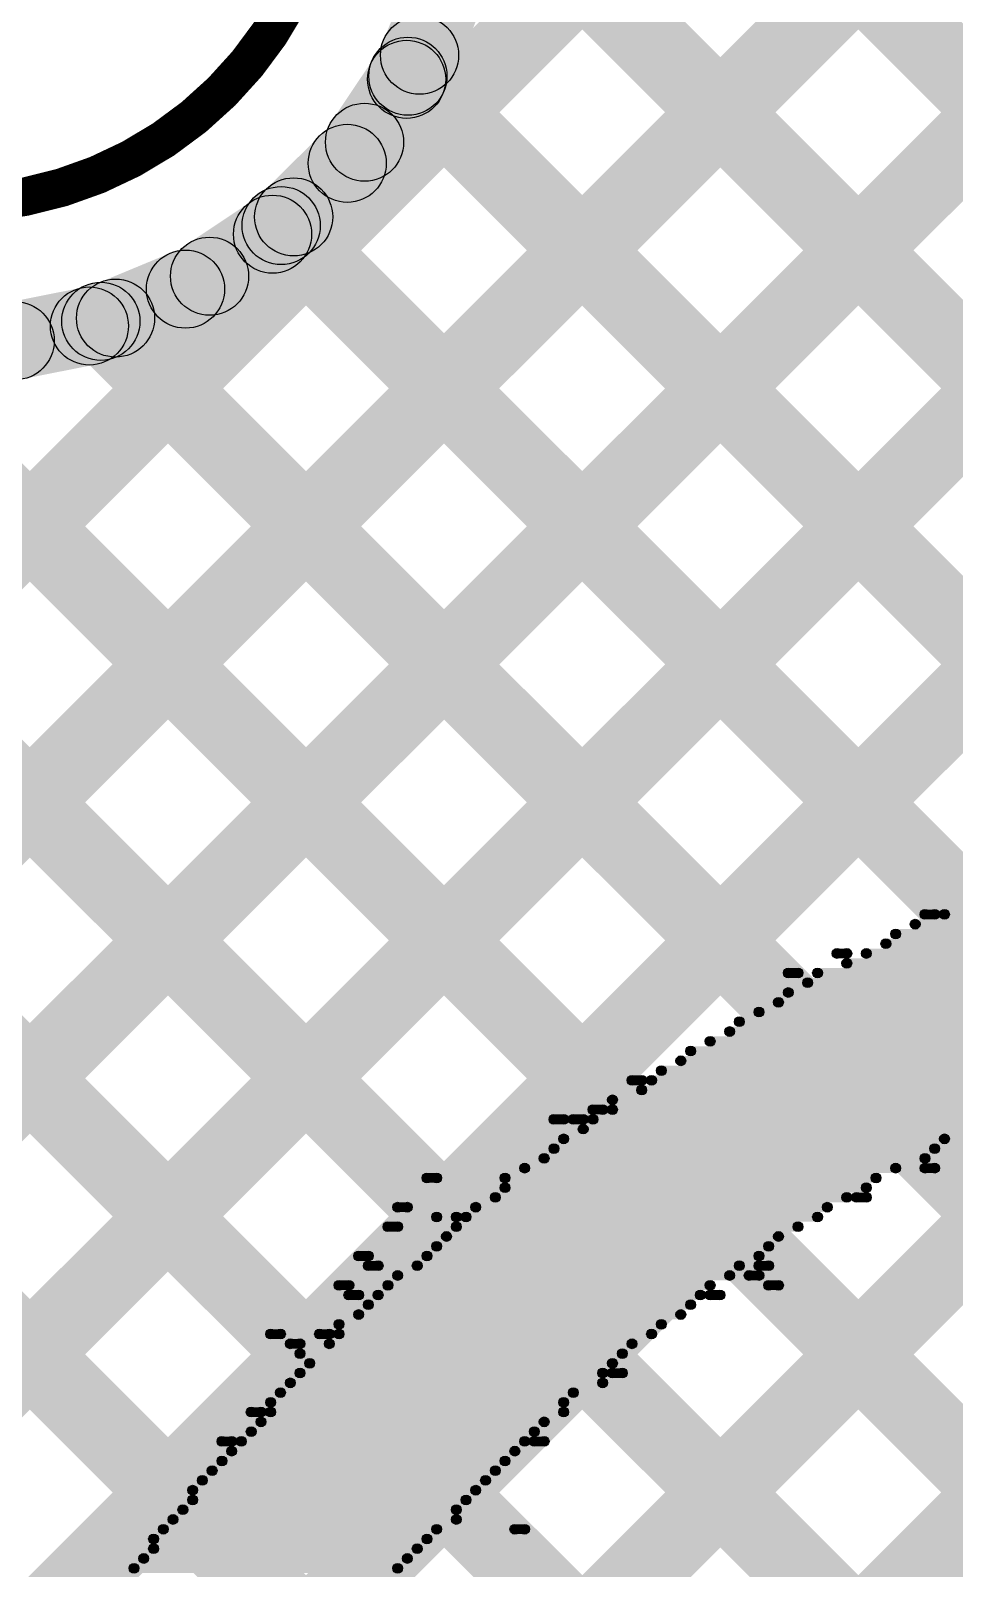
# Model space of a CAD drawing. Header units: millimetres. Extents: x 0 to 5.55, y 0 to 1.02.
# Drawn here: x 3.6304 to 3.725, y 0.729 to 0.8866 of the extents above; entities that cross this region are included whole.
import ezdxf

# ---------------------------------------------------------------- set-up
doc = ezdxf.new("R2010")
doc.units = ezdxf.units.MM
doc.header["$MEASUREMENT"] = 0
for name, color, linetype in [('BottomLayer', 5, 'Continuous'), ('Mechanical2', 216, 'Continuous'), ('MultiLayer', 9, 'Continuous'), ('TopLayer', 1, 'Continuous'), ('TopOverlay', 2, 'Continuous')]:
    doc.layers.add(name, color=color, linetype=linetype)

msp = doc.modelspace()

# ---------------------------------------------------------------- hatches: boundary and pattern name
at = {"layer": 'BottomLayer'}
for points in [[(3.37795, 0.49288), (3.37229, 0.49854), (3.87159, 0.99783), (3.87724, 0.99217)], [(3.38143, 0.55293), (3.37578, 0.55859), (3.81502, 0.99783), (3.82067, 0.99217)], [(3.38143, 0.52465), (3.37578, 0.5303), (3.8433, 0.99783), (3.84896, 0.99217)], [(3.38143, 0.58122), (3.37578, 0.58687), (3.78673, 0.99783), (3.79239, 0.99217)], [(3.38342, 0.99217), (3.38907, 0.99783), (4.08957, 0.29733), (4.08392, 0.29167)], [(3.40623, 0.49288), (3.40058, 0.49854), (3.89987, 0.99783), (3.90553, 0.99217)], [(3.4117, 0.99217), (3.41736, 0.99783), (4.11786, 0.29733), (4.1122, 0.29167)], [(3.43452, 0.49288), (3.42886, 0.49854), (3.92815, 0.99783), (3.93381, 0.99217)], [(3.43999, 0.99217), (3.44564, 0.99783), (4.14614, 0.29733), (4.14049, 0.29167)], [(3.46269, 0.49277), (3.45703, 0.49842), (3.95644, 0.99783), (3.9621, 0.99217)], [(3.49097, 0.49277), (3.48532, 0.49842), (3.98472, 0.99783), (3.99038, 0.99217)], [(3.60969, 0.99217), (3.61535, 0.99783), (4.31585, 0.29733), (4.31019, 0.29167)], [(3.67284, 0.90074), (3.67849, 0.9064), (4.28756, 0.29733), (4.28191, 0.29167)], [(3.67394, 0.88252), (3.66654, 0.88558), (3.66951, 0.89274), (3.6769, 0.88968)], [(3.66622, 0.87907), (3.67188, 0.88473), (4.25928, 0.29733), (4.25362, 0.29167)], [(3.66794, 0.87291), (3.66129, 0.87735), (3.6656, 0.8838), (3.67225, 0.87936)], [(3.66018, 0.86466), (3.65452, 0.87031), (3.66001, 0.8758), (3.66567, 0.87014)], [(3.65096, 0.85807), (3.64652, 0.86473), (3.65297, 0.86904), (3.65741, 0.86238)], [(3.65325, 0.86376), (3.6589, 0.86942), (4.231, 0.29733), (4.22534, 0.29167)], [(3.64064, 0.85342), (3.63758, 0.86081), (3.64474, 0.86378), (3.64781, 0.85639)], [(3.62961, 0.85087), (3.62805, 0.85871), (3.63565, 0.86022), (3.63721, 0.85238)], [(3.63477, 0.85396), (3.64043, 0.85961), (4.20271, 0.29733), (4.19705, 0.29167)], [(3.60744, 0.853), (3.6131, 0.85866), (4.17443, 0.29733), (4.16877, 0.29167)]]:
    msp.add_hatch(color=5, dxfattribs=at).paths.add_polyline_path(points)
h = msp.add_hatch(color=5, dxfattribs=at)
edge = h.paths.add_edge_path()
edge.add_arc((3.67024, 0.88405), 0.004, 0, 360)
h = msp.add_hatch(color=5, dxfattribs=at)
edge = h.paths.add_edge_path()
edge.add_arc((3.66892, 0.88158), 0.004, 0, 360)
h = msp.add_hatch(color=5, dxfattribs=at)
edge = h.paths.add_edge_path()
edge.add_arc((3.66905, 0.8819), 0.004, 0, 360)
h = msp.add_hatch(color=5, dxfattribs=at)
edge = h.paths.add_edge_path()
edge.add_arc((3.66461, 0.87513), 0.004, 0, 360)
h = msp.add_hatch(color=5, dxfattribs=at)
edge = h.paths.add_edge_path()
edge.add_arc((3.66284, 0.87297), 0.004, 0, 360)
h = msp.add_hatch(color=5, dxfattribs=at)
edge = h.paths.add_edge_path()
edge.add_arc((3.65735, 0.86748), 0.004, 0, 360)
h = msp.add_hatch(color=5, dxfattribs=at)
edge = h.paths.add_edge_path()
edge.add_arc((3.65519, 0.86571), 0.004, 0, 360)
h = msp.add_hatch(color=5, dxfattribs=at)
edge = h.paths.add_edge_path()
edge.add_arc((3.65607, 0.86659), 0.004, 0, 360)
h = msp.add_hatch(color=5, dxfattribs=at)
edge = h.paths.add_edge_path()
edge.add_arc((3.64874, 0.8614), 0.004, 0, 360)
h = msp.add_hatch(color=5, dxfattribs=at)
edge = h.paths.add_edge_path()
edge.add_arc((3.64627, 0.86008), 0.004, 0, 360)
h = msp.add_hatch(color=5, dxfattribs=at)
edge = h.paths.add_edge_path()
edge.add_arc((3.63643, 0.8563), 0.004, 0, 360)
h = msp.add_hatch(color=5, dxfattribs=at)
edge = h.paths.add_edge_path()
edge.add_arc((3.6376, 0.85678), 0.004, 0, 360)
h = msp.add_hatch(color=5, dxfattribs=at)
edge = h.paths.add_edge_path()
edge.add_arc((3.63911, 0.85711), 0.004, 0, 360)
h = msp.add_hatch(color=5, dxfattribs=at)
edge = h.paths.add_edge_path()
edge.add_arc((3.62883, 0.85479), 0.004, 0, 360)
at = {"layer": 'TopLayer'}
for points in [[(3.15789, 0.35767), (3.15223, 0.36333), (3.7853, 0.9964), (3.79096, 0.99074)], [(3.18617, 0.35767), (3.18052, 0.36333), (3.81358, 0.9964), (3.81924, 0.99074)], [(3.21446, 0.35767), (3.2088, 0.36333), (3.84187, 0.9964), (3.84753, 0.99074)], [(3.24274, 0.35767), (3.23709, 0.36333), (3.87015, 0.9964), (3.87581, 0.99074)], [(3.27103, 0.35767), (3.26537, 0.36333), (3.89844, 0.9964), (3.90409, 0.99074)], [(3.29931, 0.35767), (3.29365, 0.36333), (3.92672, 0.9964), (3.93238, 0.99074)], [(3.3276, 0.35767), (3.32194, 0.36333), (3.95501, 0.9964), (3.96066, 0.99074)], [(3.35588, 0.35767), (3.35022, 0.36333), (3.98329, 0.9964), (3.98895, 0.99074)], [(3.38485, 0.99074), (3.39051, 0.9964), (4.07457, 0.31233), (4.06892, 0.30667)], [(3.41313, 0.99074), (3.41879, 0.9964), (4.10286, 0.31233), (4.0972, 0.30667)], [(3.44142, 0.99074), (3.44707, 0.9964), (4.13114, 0.31233), (4.12549, 0.30667)], [(3.61112, 0.99074), (3.61678, 0.9964), (4.29735, 0.31583), (4.29169, 0.31017)], [(3.67284, 0.90074), (3.67849, 0.9064), (4.27256, 0.31233), (4.26691, 0.30667)], [(3.67394, 0.88252), (3.66654, 0.88558), (3.66951, 0.89274), (3.6769, 0.88968)], [(3.66622, 0.87907), (3.67188, 0.88473), (4.24428, 0.31233), (4.23862, 0.30667)], [(3.66794, 0.87291), (3.66129, 0.87735), (3.6656, 0.8838), (3.67225, 0.87936)], [(3.66018, 0.86466), (3.65452, 0.87031), (3.66001, 0.8758), (3.66567, 0.87014)], [(3.65096, 0.85807), (3.64652, 0.86473), (3.65297, 0.86904), (3.65741, 0.86238)], [(3.65325, 0.86376), (3.6589, 0.86942), (4.216, 0.31233), (4.21034, 0.30667)], [(3.64064, 0.85342), (3.63758, 0.86081), (3.64474, 0.86378), (3.64781, 0.85639)], [(3.62961, 0.85087), (3.62805, 0.85871), (3.63565, 0.86022), (3.63721, 0.85238)], [(3.63477, 0.85396), (3.64043, 0.85961), (4.18771, 0.31233), (4.18205, 0.30667)], [(3.60744, 0.853), (3.6131, 0.85866), (4.15943, 0.31233), (4.15377, 0.30667)]]:
    msp.add_hatch(color=1, dxfattribs=at).paths.add_polyline_path(points)
h = msp.add_hatch(color=1, dxfattribs=at)
edge = h.paths.add_edge_path()
edge.add_arc((3.67024, 0.88405), 0.004, 0, 360)
h = msp.add_hatch(color=1, dxfattribs=at)
edge = h.paths.add_edge_path()
edge.add_arc((3.66892, 0.88158), 0.004, 0, 360)
h = msp.add_hatch(color=1, dxfattribs=at)
edge = h.paths.add_edge_path()
edge.add_arc((3.66905, 0.8819), 0.004, 0, 360)
h = msp.add_hatch(color=1, dxfattribs=at)
edge = h.paths.add_edge_path()
edge.add_arc((3.66461, 0.87513), 0.004, 0, 360)
h = msp.add_hatch(color=1, dxfattribs=at)
edge = h.paths.add_edge_path()
edge.add_arc((3.66284, 0.87297), 0.004, 0, 360)
h = msp.add_hatch(color=1, dxfattribs=at)
edge = h.paths.add_edge_path()
edge.add_arc((3.65735, 0.86748), 0.004, 0, 360)
h = msp.add_hatch(color=1, dxfattribs=at)
edge = h.paths.add_edge_path()
edge.add_arc((3.65519, 0.86571), 0.004, 0, 360)
h = msp.add_hatch(color=1, dxfattribs=at)
edge = h.paths.add_edge_path()
edge.add_arc((3.65607, 0.86659), 0.004, 0, 360)
h = msp.add_hatch(color=1, dxfattribs=at)
edge = h.paths.add_edge_path()
edge.add_arc((3.64874, 0.8614), 0.004, 0, 360)
h = msp.add_hatch(color=1, dxfattribs=at)
edge = h.paths.add_edge_path()
edge.add_arc((3.64627, 0.86008), 0.004, 0, 360)
h = msp.add_hatch(color=1, dxfattribs=at)
edge = h.paths.add_edge_path()
edge.add_arc((3.63643, 0.8563), 0.004, 0, 360)
h = msp.add_hatch(color=1, dxfattribs=at)
edge = h.paths.add_edge_path()
edge.add_arc((3.6376, 0.85678), 0.004, 0, 360)
h = msp.add_hatch(color=1, dxfattribs=at)
edge = h.paths.add_edge_path()
edge.add_arc((3.63911, 0.85711), 0.004, 0, 360)
h = msp.add_hatch(color=1, dxfattribs=at)
edge = h.paths.add_edge_path()
edge.add_arc((3.62883, 0.85479), 0.004, 0, 360)
at = {"layer": 'TopOverlay'}
h = msp.add_hatch(color=2, dxfattribs=at)
edge = h.paths.add_edge_path()
edge.add_arc((3.722, 0.796), 0.0005, 0, 360)
for points in [[(3.722, 0.7955), (3.722, 0.7965), (3.723, 0.7965), (3.723, 0.7955)], [(3.724, 0.7955), (3.724, 0.7965), (3.799, 0.7965), (3.799, 0.7955)], [(3.719, 0.7935), (3.719, 0.7945), (3.784, 0.7945), (3.784, 0.7935)], [(3.721, 0.7945), (3.721, 0.7955), (3.792, 0.7955), (3.792, 0.7945)], [(3.718, 0.7925), (3.718, 0.7935), (3.78, 0.7935), (3.78, 0.7925)], [(3.713, 0.7915), (3.713, 0.7925), (3.714, 0.7925), (3.714, 0.7915)], [(3.714, 0.7905), (3.714, 0.7915), (3.771, 0.7915), (3.771, 0.7905)], [(3.716, 0.7915), (3.716, 0.7925), (3.775, 0.7925), (3.775, 0.7915)], [(3.708, 0.7895), (3.708, 0.7905), (3.709, 0.7905), (3.709, 0.7895)], [(3.71, 0.7885), (3.71, 0.7895), (3.764, 0.7895), (3.764, 0.7885)], [(3.711, 0.7895), (3.711, 0.7905), (3.767, 0.7905), (3.767, 0.7895)], [(3.708, 0.7875), (3.708, 0.7885), (3.76, 0.7885), (3.76, 0.7875)], [(3.705, 0.7855), (3.705, 0.7865), (3.754, 0.7865), (3.754, 0.7855)], [(3.707, 0.7865), (3.707, 0.7875), (3.757, 0.7875), (3.757, 0.7865)], [(3.703, 0.7845), (3.703, 0.7855), (3.751, 0.7855), (3.751, 0.7845)], [(3.7, 0.7825), (3.7, 0.7835), (3.746, 0.7835), (3.746, 0.7825)], [(3.702, 0.7835), (3.702, 0.7845), (3.749, 0.7845), (3.749, 0.7835)], [(3.697, 0.7805), (3.697, 0.7815), (3.741, 0.7815), (3.741, 0.7805)], [(3.698, 0.7815), (3.698, 0.7825), (3.743, 0.7825), (3.743, 0.7815)], [(3.695, 0.7795), (3.695, 0.7805), (3.739, 0.7805), (3.739, 0.7795)], [(3.692, 0.7785), (3.692, 0.7795), (3.693, 0.7795), (3.693, 0.7785)], [(3.693, 0.7775), (3.693, 0.7785), (3.734, 0.7785), (3.734, 0.7775)], [(3.694, 0.7785), (3.694, 0.7795), (3.737, 0.7795), (3.737, 0.7785)], [(3.69, 0.7765), (3.69, 0.7775), (3.732, 0.7775), (3.732, 0.7765)], [(3.684, 0.7745), (3.684, 0.7755), (3.685, 0.7755), (3.685, 0.7745)], [(3.686, 0.7745), (3.686, 0.7755), (3.687, 0.7755), (3.687, 0.7745)], [(3.688, 0.7755), (3.688, 0.7765), (3.689, 0.7765), (3.689, 0.7755)], [(3.688, 0.7745), (3.688, 0.7755), (3.728, 0.7755), (3.728, 0.7745)], [(3.69, 0.7755), (3.69, 0.7765), (3.73, 0.7765), (3.73, 0.7755)], [(3.687, 0.7735), (3.687, 0.7745), (3.726, 0.7745), (3.726, 0.7735)], [(3.684, 0.7715), (3.684, 0.7725), (3.723, 0.7725), (3.723, 0.7715)], [(3.685, 0.7725), (3.685, 0.7735), (3.724, 0.7735), (3.724, 0.7725)], [(3.681, 0.7695), (3.681, 0.7705), (3.719, 0.7705), (3.719, 0.7695)], [(3.683, 0.7705), (3.683, 0.7715), (3.722, 0.7715), (3.722, 0.7705)], [(3.722, 0.7695), (3.722, 0.7705), (3.723, 0.7705), (3.723, 0.7695)], [(3.671, 0.7685), (3.671, 0.7695), (3.672, 0.7695), (3.672, 0.7685)], [(3.679, 0.7685), (3.679, 0.7695), (3.717, 0.7695), (3.717, 0.7685)], [(3.678, 0.7665), (3.678, 0.7675), (3.714, 0.7675), (3.714, 0.7665)], [(3.679, 0.7675), (3.679, 0.7685), (3.716, 0.7685), (3.716, 0.7675)], [(3.715, 0.7665), (3.715, 0.7675), (3.716, 0.7675), (3.716, 0.7665)], [(3.668, 0.7655), (3.668, 0.7665), (3.669, 0.7665), (3.669, 0.7655)], [(3.676, 0.7655), (3.676, 0.7665), (3.712, 0.7665), (3.712, 0.7655)], [(3.667, 0.7635), (3.667, 0.7645), (3.668, 0.7645), (3.668, 0.7635)], [(3.672, 0.7645), (3.672, 0.7655), (3.674, 0.7655), (3.674, 0.7645)], [(3.674, 0.7635), (3.674, 0.7645), (3.709, 0.7645), (3.709, 0.7635)], [(3.675, 0.7645), (3.675, 0.7655), (3.711, 0.7655), (3.711, 0.7645)], [(3.673, 0.7625), (3.673, 0.7635), (3.707, 0.7635), (3.707, 0.7625)], [(3.664, 0.7605), (3.664, 0.7615), (3.665, 0.7615), (3.665, 0.7605)], [(3.671, 0.7605), (3.671, 0.7615), (3.705, 0.7615), (3.705, 0.7605)], [(3.672, 0.7615), (3.672, 0.7625), (3.706, 0.7625), (3.706, 0.7615)], [(3.665, 0.7595), (3.665, 0.7605), (3.666, 0.7605), (3.666, 0.7595)], [(3.668, 0.7585), (3.668, 0.7595), (3.702, 0.7595), (3.702, 0.7585)], [(3.67, 0.7595), (3.67, 0.7605), (3.703, 0.7605), (3.703, 0.7595)], [(3.704, 0.7585), (3.704, 0.7595), (3.705, 0.7595), (3.705, 0.7585)], [(3.705, 0.7595), (3.705, 0.7605), (3.706, 0.7605), (3.706, 0.7595)], [(3.662, 0.7575), (3.662, 0.7585), (3.663, 0.7585), (3.663, 0.7575)], [(3.667, 0.7575), (3.667, 0.7585), (3.7, 0.7585), (3.7, 0.7575)], [(3.706, 0.7575), (3.706, 0.7585), (3.707, 0.7585), (3.707, 0.7575)], [(3.663, 0.7565), (3.663, 0.7575), (3.664, 0.7575), (3.664, 0.7565)], [(3.665, 0.7555), (3.665, 0.7565), (3.698, 0.7565), (3.698, 0.7555)], [(3.666, 0.7565), (3.666, 0.7575), (3.699, 0.7575), (3.699, 0.7565)], [(3.7, 0.7565), (3.7, 0.7575), (3.701, 0.7575), (3.701, 0.7565)], [(3.664, 0.7545), (3.664, 0.7555), (3.697, 0.7555), (3.697, 0.7545)], [(3.655, 0.7525), (3.655, 0.7535), (3.656, 0.7535), (3.656, 0.7525)], [(3.66, 0.7525), (3.66, 0.7535), (3.661, 0.7535), (3.661, 0.7525)], [(3.662, 0.7535), (3.662, 0.7545), (3.695, 0.7545), (3.695, 0.7535)], [(3.662, 0.7525), (3.662, 0.7535), (3.694, 0.7535), (3.694, 0.7525)], [(3.657, 0.7515), (3.657, 0.7525), (3.658, 0.7525), (3.658, 0.7515)], [(3.661, 0.7515), (3.661, 0.7525), (3.692, 0.7525), (3.692, 0.7515)], [(3.658, 0.7505), (3.658, 0.7515), (3.691, 0.7515), (3.691, 0.7505)], [(3.659, 0.7495), (3.659, 0.7505), (3.69, 0.7505), (3.69, 0.7495)], [(3.657, 0.7475), (3.657, 0.7485), (3.689, 0.7485), (3.689, 0.7475)], [(3.658, 0.7485), (3.658, 0.7495), (3.689, 0.7495), (3.689, 0.7485)], [(3.69, 0.7485), (3.69, 0.7495), (3.691, 0.7495), (3.691, 0.7485)], [(3.656, 0.7465), (3.656, 0.7475), (3.686, 0.7475), (3.686, 0.7465)], [(3.653, 0.7445), (3.653, 0.7455), (3.654, 0.7455), (3.654, 0.7445)], [(3.655, 0.7455), (3.655, 0.7465), (3.685, 0.7465), (3.685, 0.7455)], [(3.655, 0.7445), (3.655, 0.7455), (3.685, 0.7455), (3.685, 0.7445)], [(3.654, 0.7435), (3.654, 0.7445), (3.683, 0.7445), (3.683, 0.7435)], [(3.65, 0.7415), (3.65, 0.7425), (3.651, 0.7425), (3.651, 0.7415)], [(3.652, 0.7415), (3.652, 0.7425), (3.681, 0.7425), (3.681, 0.7415)], [(3.653, 0.7425), (3.653, 0.7435), (3.682, 0.7435), (3.682, 0.7425)], [(3.682, 0.7415), (3.682, 0.7425), (3.683, 0.7425), (3.683, 0.7415)], [(3.651, 0.7405), (3.651, 0.7415), (3.68, 0.7415), (3.68, 0.7405)], [(3.649, 0.7385), (3.649, 0.7395), (3.678, 0.7395), (3.678, 0.7385)], [(3.65, 0.7395), (3.65, 0.7405), (3.679, 0.7405), (3.679, 0.7395)], [(3.647, 0.7365), (3.647, 0.7375), (3.676, 0.7375), (3.676, 0.7365)], [(3.648, 0.7375), (3.648, 0.7385), (3.677, 0.7385), (3.677, 0.7375)], [(3.647, 0.7355), (3.647, 0.7365), (3.675, 0.7365), (3.675, 0.7355)], [(3.645, 0.7335), (3.645, 0.7345), (3.674, 0.7345), (3.674, 0.7335)], [(3.646, 0.7345), (3.646, 0.7355), (3.674, 0.7355), (3.674, 0.7345)], [(3.644, 0.7325), (3.644, 0.7335), (3.672, 0.7335), (3.672, 0.7325)], [(3.68, 0.7325), (3.68, 0.7335), (3.681, 0.7335), (3.681, 0.7325)], [(3.643, 0.7315), (3.643, 0.7325), (3.671, 0.7325), (3.671, 0.7315)], [(3.643, 0.7305), (3.643, 0.7315), (3.67, 0.7315), (3.67, 0.7305)], [(3.641, 0.7285), (3.641, 0.7295), (3.668, 0.7295), (3.668, 0.7285)], [(3.642, 0.7295), (3.642, 0.7305), (3.669, 0.7305), (3.669, 0.7295)]]:
    msp.add_hatch(color=2, dxfattribs=at).paths.add_polyline_path(points)
h = msp.add_hatch(color=2, dxfattribs=at)
edge = h.paths.add_edge_path()
edge.add_arc((3.723, 0.796), 0.0005, 0, 360)
h = msp.add_hatch(color=2, dxfattribs=at)
edge = h.paths.add_edge_path()
edge.add_arc((3.724, 0.796), 0.0005, 0, 360)
h = msp.add_hatch(color=2, dxfattribs=at)
edge = h.paths.add_edge_path()
edge.add_arc((3.719, 0.794), 0.0005, 0, 360)
h = msp.add_hatch(color=2, dxfattribs=at)
edge = h.paths.add_edge_path()
edge.add_arc((3.721, 0.795), 0.0005, 0, 360)
h = msp.add_hatch(color=2, dxfattribs=at)
edge = h.paths.add_edge_path()
edge.add_arc((3.718, 0.793), 0.0005, 0, 360)
h = msp.add_hatch(color=2, dxfattribs=at)
edge = h.paths.add_edge_path()
edge.add_arc((3.713, 0.792), 0.0005, 0, 360)
h = msp.add_hatch(color=2, dxfattribs=at)
edge = h.paths.add_edge_path()
edge.add_arc((3.714, 0.792), 0.0005, 0, 360)
h = msp.add_hatch(color=2, dxfattribs=at)
edge = h.paths.add_edge_path()
edge.add_arc((3.714, 0.791), 0.0005, 0, 360)
h = msp.add_hatch(color=2, dxfattribs=at)
edge = h.paths.add_edge_path()
edge.add_arc((3.716, 0.792), 0.0005, 0, 360)
h = msp.add_hatch(color=2, dxfattribs=at)
edge = h.paths.add_edge_path()
edge.add_arc((3.708, 0.79), 0.0005, 0, 360)
h = msp.add_hatch(color=2, dxfattribs=at)
edge = h.paths.add_edge_path()
edge.add_arc((3.709, 0.79), 0.0005, 0, 360)
h = msp.add_hatch(color=2, dxfattribs=at)
edge = h.paths.add_edge_path()
edge.add_arc((3.71, 0.789), 0.0005, 0, 360)
h = msp.add_hatch(color=2, dxfattribs=at)
edge = h.paths.add_edge_path()
edge.add_arc((3.711, 0.79), 0.0005, 0, 360)
h = msp.add_hatch(color=2, dxfattribs=at)
edge = h.paths.add_edge_path()
edge.add_arc((3.708, 0.788), 0.0005, 0, 360)
h = msp.add_hatch(color=2, dxfattribs=at)
edge = h.paths.add_edge_path()
edge.add_arc((3.705, 0.786), 0.0005, 0, 360)
h = msp.add_hatch(color=2, dxfattribs=at)
edge = h.paths.add_edge_path()
edge.add_arc((3.707, 0.787), 0.0005, 0, 360)
h = msp.add_hatch(color=2, dxfattribs=at)
edge = h.paths.add_edge_path()
edge.add_arc((3.703, 0.785), 0.0005, 0, 360)
h = msp.add_hatch(color=2, dxfattribs=at)
edge = h.paths.add_edge_path()
edge.add_arc((3.7, 0.783), 0.0005, 0, 360)
h = msp.add_hatch(color=2, dxfattribs=at)
edge = h.paths.add_edge_path()
edge.add_arc((3.702, 0.784), 0.0005, 0, 360)
h = msp.add_hatch(color=2, dxfattribs=at)
edge = h.paths.add_edge_path()
edge.add_arc((3.697, 0.781), 0.0005, 0, 360)
h = msp.add_hatch(color=2, dxfattribs=at)
edge = h.paths.add_edge_path()
edge.add_arc((3.698, 0.782), 0.0005, 0, 360)
h = msp.add_hatch(color=2, dxfattribs=at)
edge = h.paths.add_edge_path()
edge.add_arc((3.695, 0.78), 0.0005, 0, 360)
h = msp.add_hatch(color=2, dxfattribs=at)
edge = h.paths.add_edge_path()
edge.add_arc((3.692, 0.779), 0.0005, 0, 360)
h = msp.add_hatch(color=2, dxfattribs=at)
edge = h.paths.add_edge_path()
edge.add_arc((3.693, 0.779), 0.0005, 0, 360)
h = msp.add_hatch(color=2, dxfattribs=at)
edge = h.paths.add_edge_path()
edge.add_arc((3.693, 0.778), 0.0005, 0, 360)
h = msp.add_hatch(color=2, dxfattribs=at)
edge = h.paths.add_edge_path()
edge.add_arc((3.694, 0.779), 0.0005, 0, 360)
h = msp.add_hatch(color=2, dxfattribs=at)
edge = h.paths.add_edge_path()
edge.add_arc((3.69, 0.777), 0.0005, 0, 360)
h = msp.add_hatch(color=2, dxfattribs=at)
edge = h.paths.add_edge_path()
edge.add_arc((3.684, 0.775), 0.0005, 0, 360)
h = msp.add_hatch(color=2, dxfattribs=at)
edge = h.paths.add_edge_path()
edge.add_arc((3.685, 0.775), 0.0005, 0, 360)
h = msp.add_hatch(color=2, dxfattribs=at)
edge = h.paths.add_edge_path()
edge.add_arc((3.686, 0.775), 0.0005, 0, 360)
h = msp.add_hatch(color=2, dxfattribs=at)
edge = h.paths.add_edge_path()
edge.add_arc((3.687, 0.775), 0.0005, 0, 360)
h = msp.add_hatch(color=2, dxfattribs=at)
edge = h.paths.add_edge_path()
edge.add_arc((3.688, 0.776), 0.0005, 0, 360)
h = msp.add_hatch(color=2, dxfattribs=at)
edge = h.paths.add_edge_path()
edge.add_arc((3.688, 0.775), 0.0005, 0, 360)
h = msp.add_hatch(color=2, dxfattribs=at)
edge = h.paths.add_edge_path()
edge.add_arc((3.689, 0.776), 0.0005, 0, 360)
h = msp.add_hatch(color=2, dxfattribs=at)
edge = h.paths.add_edge_path()
edge.add_arc((3.69, 0.776), 0.0005, 0, 360)
h = msp.add_hatch(color=2, dxfattribs=at)
edge = h.paths.add_edge_path()
edge.add_arc((3.687, 0.774), 0.0005, 0, 360)
h = msp.add_hatch(color=2, dxfattribs=at)
edge = h.paths.add_edge_path()
edge.add_arc((3.684, 0.772), 0.0005, 0, 360)
h = msp.add_hatch(color=2, dxfattribs=at)
edge = h.paths.add_edge_path()
edge.add_arc((3.685, 0.773), 0.0005, 0, 360)
h = msp.add_hatch(color=2, dxfattribs=at)
edge = h.paths.add_edge_path()
edge.add_arc((3.723, 0.772), 0.0005, 0, 360)
h = msp.add_hatch(color=2, dxfattribs=at)
edge = h.paths.add_edge_path()
edge.add_arc((3.724, 0.773), 0.0005, 0, 360)
h = msp.add_hatch(color=2, dxfattribs=at)
edge = h.paths.add_edge_path()
edge.add_arc((3.681, 0.77), 0.0005, 0, 360)
h = msp.add_hatch(color=2, dxfattribs=at)
edge = h.paths.add_edge_path()
edge.add_arc((3.683, 0.771), 0.0005, 0, 360)
h = msp.add_hatch(color=2, dxfattribs=at)
edge = h.paths.add_edge_path()
edge.add_arc((3.719, 0.77), 0.0005, 0, 360)
h = msp.add_hatch(color=2, dxfattribs=at)
edge = h.paths.add_edge_path()
edge.add_arc((3.722, 0.771), 0.0005, 0, 360)
h = msp.add_hatch(color=2, dxfattribs=at)
edge = h.paths.add_edge_path()
edge.add_arc((3.722, 0.77), 0.0005, 0, 360)
h = msp.add_hatch(color=2, dxfattribs=at)
edge = h.paths.add_edge_path()
edge.add_arc((3.723, 0.77), 0.0005, 0, 360)
h = msp.add_hatch(color=2, dxfattribs=at)
edge = h.paths.add_edge_path()
edge.add_arc((3.671, 0.769), 0.0005, 0, 360)
h = msp.add_hatch(color=2, dxfattribs=at)
edge = h.paths.add_edge_path()
edge.add_arc((3.672, 0.769), 0.0005, 0, 360)
h = msp.add_hatch(color=2, dxfattribs=at)
edge = h.paths.add_edge_path()
edge.add_arc((3.679, 0.769), 0.0005, 0, 360)
h = msp.add_hatch(color=2, dxfattribs=at)
edge = h.paths.add_edge_path()
edge.add_arc((3.717, 0.769), 0.0005, 0, 360)
h = msp.add_hatch(color=2, dxfattribs=at)
edge = h.paths.add_edge_path()
edge.add_arc((3.678, 0.767), 0.0005, 0, 360)
h = msp.add_hatch(color=2, dxfattribs=at)
edge = h.paths.add_edge_path()
edge.add_arc((3.679, 0.768), 0.0005, 0, 360)
h = msp.add_hatch(color=2, dxfattribs=at)
edge = h.paths.add_edge_path()
edge.add_arc((3.714, 0.767), 0.0005, 0, 360)
h = msp.add_hatch(color=2, dxfattribs=at)
edge = h.paths.add_edge_path()
edge.add_arc((3.715, 0.767), 0.0005, 0, 360)
h = msp.add_hatch(color=2, dxfattribs=at)
edge = h.paths.add_edge_path()
edge.add_arc((3.716, 0.768), 0.0005, 0, 360)
h = msp.add_hatch(color=2, dxfattribs=at)
edge = h.paths.add_edge_path()
edge.add_arc((3.716, 0.767), 0.0005, 0, 360)
h = msp.add_hatch(color=2, dxfattribs=at)
edge = h.paths.add_edge_path()
edge.add_arc((3.668, 0.766), 0.0005, 0, 360)
h = msp.add_hatch(color=2, dxfattribs=at)
edge = h.paths.add_edge_path()
edge.add_arc((3.669, 0.766), 0.0005, 0, 360)
h = msp.add_hatch(color=2, dxfattribs=at)
edge = h.paths.add_edge_path()
edge.add_arc((3.676, 0.766), 0.0005, 0, 360)
h = msp.add_hatch(color=2, dxfattribs=at)
edge = h.paths.add_edge_path()
edge.add_arc((3.712, 0.766), 0.0005, 0, 360)
h = msp.add_hatch(color=2, dxfattribs=at)
edge = h.paths.add_edge_path()
edge.add_arc((3.667, 0.764), 0.0005, 0, 360)
h = msp.add_hatch(color=2, dxfattribs=at)
edge = h.paths.add_edge_path()
edge.add_arc((3.668, 0.764), 0.0005, 0, 360)
h = msp.add_hatch(color=2, dxfattribs=at)
edge = h.paths.add_edge_path()
edge.add_arc((3.672, 0.765), 0.0005, 0, 360)
h = msp.add_hatch(color=2, dxfattribs=at)
edge = h.paths.add_edge_path()
edge.add_arc((3.674, 0.765), 0.0005, 0, 360)
h = msp.add_hatch(color=2, dxfattribs=at)
edge = h.paths.add_edge_path()
edge.add_arc((3.674, 0.764), 0.0005, 0, 360)
h = msp.add_hatch(color=2, dxfattribs=at)
edge = h.paths.add_edge_path()
edge.add_arc((3.675, 0.765), 0.0005, 0, 360)
h = msp.add_hatch(color=2, dxfattribs=at)
edge = h.paths.add_edge_path()
edge.add_arc((3.709, 0.764), 0.0005, 0, 360)
h = msp.add_hatch(color=2, dxfattribs=at)
edge = h.paths.add_edge_path()
edge.add_arc((3.711, 0.765), 0.0005, 0, 360)
h = msp.add_hatch(color=2, dxfattribs=at)
edge = h.paths.add_edge_path()
edge.add_arc((3.673, 0.763), 0.0005, 0, 360)
h = msp.add_hatch(color=2, dxfattribs=at)
edge = h.paths.add_edge_path()
edge.add_arc((3.707, 0.763), 0.0005, 0, 360)
h = msp.add_hatch(color=2, dxfattribs=at)
edge = h.paths.add_edge_path()
edge.add_arc((3.664, 0.761), 0.0005, 0, 360)
h = msp.add_hatch(color=2, dxfattribs=at)
edge = h.paths.add_edge_path()
edge.add_arc((3.665, 0.761), 0.0005, 0, 360)
h = msp.add_hatch(color=2, dxfattribs=at)
edge = h.paths.add_edge_path()
edge.add_arc((3.671, 0.761), 0.0005, 0, 360)
h = msp.add_hatch(color=2, dxfattribs=at)
edge = h.paths.add_edge_path()
edge.add_arc((3.672, 0.762), 0.0005, 0, 360)
h = msp.add_hatch(color=2, dxfattribs=at)
edge = h.paths.add_edge_path()
edge.add_arc((3.705, 0.761), 0.0005, 0, 360)
h = msp.add_hatch(color=2, dxfattribs=at)
edge = h.paths.add_edge_path()
edge.add_arc((3.706, 0.762), 0.0005, 0, 360)
h = msp.add_hatch(color=2, dxfattribs=at)
edge = h.paths.add_edge_path()
edge.add_arc((3.665, 0.76), 0.0005, 0, 360)
h = msp.add_hatch(color=2, dxfattribs=at)
edge = h.paths.add_edge_path()
edge.add_arc((3.666, 0.76), 0.0005, 0, 360)
h = msp.add_hatch(color=2, dxfattribs=at)
edge = h.paths.add_edge_path()
edge.add_arc((3.668, 0.759), 0.0005, 0, 360)
h = msp.add_hatch(color=2, dxfattribs=at)
edge = h.paths.add_edge_path()
edge.add_arc((3.67, 0.76), 0.0005, 0, 360)
h = msp.add_hatch(color=2, dxfattribs=at)
edge = h.paths.add_edge_path()
edge.add_arc((3.702, 0.759), 0.0005, 0, 360)
h = msp.add_hatch(color=2, dxfattribs=at)
edge = h.paths.add_edge_path()
edge.add_arc((3.703, 0.76), 0.0005, 0, 360)
h = msp.add_hatch(color=2, dxfattribs=at)
edge = h.paths.add_edge_path()
edge.add_arc((3.704, 0.759), 0.0005, 0, 360)
h = msp.add_hatch(color=2, dxfattribs=at)
edge = h.paths.add_edge_path()
edge.add_arc((3.705, 0.76), 0.0005, 0, 360)
h = msp.add_hatch(color=2, dxfattribs=at)
edge = h.paths.add_edge_path()
edge.add_arc((3.705, 0.759), 0.0005, 0, 360)
h = msp.add_hatch(color=2, dxfattribs=at)
edge = h.paths.add_edge_path()
edge.add_arc((3.706, 0.76), 0.0005, 0, 360)
h = msp.add_hatch(color=2, dxfattribs=at)
edge = h.paths.add_edge_path()
edge.add_arc((3.662, 0.758), 0.0005, 0, 360)
h = msp.add_hatch(color=2, dxfattribs=at)
edge = h.paths.add_edge_path()
edge.add_arc((3.663, 0.758), 0.0005, 0, 360)
h = msp.add_hatch(color=2, dxfattribs=at)
edge = h.paths.add_edge_path()
edge.add_arc((3.667, 0.758), 0.0005, 0, 360)
h = msp.add_hatch(color=2, dxfattribs=at)
edge = h.paths.add_edge_path()
edge.add_arc((3.7, 0.758), 0.0005, 0, 360)
h = msp.add_hatch(color=2, dxfattribs=at)
edge = h.paths.add_edge_path()
edge.add_arc((3.706, 0.758), 0.0005, 0, 360)
h = msp.add_hatch(color=2, dxfattribs=at)
edge = h.paths.add_edge_path()
edge.add_arc((3.707, 0.758), 0.0005, 0, 360)
h = msp.add_hatch(color=2, dxfattribs=at)
edge = h.paths.add_edge_path()
edge.add_arc((3.663, 0.757), 0.0005, 0, 360)
h = msp.add_hatch(color=2, dxfattribs=at)
edge = h.paths.add_edge_path()
edge.add_arc((3.664, 0.757), 0.0005, 0, 360)
h = msp.add_hatch(color=2, dxfattribs=at)
edge = h.paths.add_edge_path()
edge.add_arc((3.665, 0.756), 0.0005, 0, 360)
h = msp.add_hatch(color=2, dxfattribs=at)
edge = h.paths.add_edge_path()
edge.add_arc((3.666, 0.757), 0.0005, 0, 360)
h = msp.add_hatch(color=2, dxfattribs=at)
edge = h.paths.add_edge_path()
edge.add_arc((3.698, 0.756), 0.0005, 0, 360)
h = msp.add_hatch(color=2, dxfattribs=at)
edge = h.paths.add_edge_path()
edge.add_arc((3.699, 0.757), 0.0005, 0, 360)
h = msp.add_hatch(color=2, dxfattribs=at)
edge = h.paths.add_edge_path()
edge.add_arc((3.7, 0.757), 0.0005, 0, 360)
h = msp.add_hatch(color=2, dxfattribs=at)
edge = h.paths.add_edge_path()
edge.add_arc((3.701, 0.757), 0.0005, 0, 360)
h = msp.add_hatch(color=2, dxfattribs=at)
edge = h.paths.add_edge_path()
edge.add_arc((3.664, 0.755), 0.0005, 0, 360)
h = msp.add_hatch(color=2, dxfattribs=at)
edge = h.paths.add_edge_path()
edge.add_arc((3.697, 0.755), 0.0005, 0, 360)
h = msp.add_hatch(color=2, dxfattribs=at)
edge = h.paths.add_edge_path()
edge.add_arc((3.655, 0.753), 0.0005, 0, 360)
h = msp.add_hatch(color=2, dxfattribs=at)
edge = h.paths.add_edge_path()
edge.add_arc((3.656, 0.753), 0.0005, 0, 360)
h = msp.add_hatch(color=2, dxfattribs=at)
edge = h.paths.add_edge_path()
edge.add_arc((3.66, 0.753), 0.0005, 0, 360)
h = msp.add_hatch(color=2, dxfattribs=at)
edge = h.paths.add_edge_path()
edge.add_arc((3.661, 0.753), 0.0005, 0, 360)
h = msp.add_hatch(color=2, dxfattribs=at)
edge = h.paths.add_edge_path()
edge.add_arc((3.662, 0.754), 0.0005, 0, 360)
h = msp.add_hatch(color=2, dxfattribs=at)
edge = h.paths.add_edge_path()
edge.add_arc((3.662, 0.753), 0.0005, 0, 360)
h = msp.add_hatch(color=2, dxfattribs=at)
edge = h.paths.add_edge_path()
edge.add_arc((3.694, 0.753), 0.0005, 0, 360)
h = msp.add_hatch(color=2, dxfattribs=at)
edge = h.paths.add_edge_path()
edge.add_arc((3.695, 0.754), 0.0005, 0, 360)
h = msp.add_hatch(color=2, dxfattribs=at)
edge = h.paths.add_edge_path()
edge.add_arc((3.657, 0.752), 0.0005, 0, 360)
h = msp.add_hatch(color=2, dxfattribs=at)
edge = h.paths.add_edge_path()
edge.add_arc((3.658, 0.752), 0.0005, 0, 360)
h = msp.add_hatch(color=2, dxfattribs=at)
edge = h.paths.add_edge_path()
edge.add_arc((3.661, 0.752), 0.0005, 0, 360)
h = msp.add_hatch(color=2, dxfattribs=at)
edge = h.paths.add_edge_path()
edge.add_arc((3.692, 0.752), 0.0005, 0, 360)
h = msp.add_hatch(color=2, dxfattribs=at)
edge = h.paths.add_edge_path()
edge.add_arc((3.658, 0.751), 0.0005, 0, 360)
h = msp.add_hatch(color=2, dxfattribs=at)
edge = h.paths.add_edge_path()
edge.add_arc((3.659, 0.75), 0.0005, 0, 360)
h = msp.add_hatch(color=2, dxfattribs=at)
edge = h.paths.add_edge_path()
edge.add_arc((3.69, 0.75), 0.0005, 0, 360)
h = msp.add_hatch(color=2, dxfattribs=at)
edge = h.paths.add_edge_path()
edge.add_arc((3.691, 0.751), 0.0005, 0, 360)
h = msp.add_hatch(color=2, dxfattribs=at)
edge = h.paths.add_edge_path()
edge.add_arc((3.657, 0.748), 0.0005, 0, 360)
h = msp.add_hatch(color=2, dxfattribs=at)
edge = h.paths.add_edge_path()
edge.add_arc((3.658, 0.749), 0.0005, 0, 360)
h = msp.add_hatch(color=2, dxfattribs=at)
edge = h.paths.add_edge_path()
edge.add_arc((3.689, 0.749), 0.0005, 0, 360)
h = msp.add_hatch(color=2, dxfattribs=at)
edge = h.paths.add_edge_path()
edge.add_arc((3.689, 0.748), 0.0005, 0, 360)
h = msp.add_hatch(color=2, dxfattribs=at)
edge = h.paths.add_edge_path()
edge.add_arc((3.69, 0.749), 0.0005, 0, 360)
h = msp.add_hatch(color=2, dxfattribs=at)
edge = h.paths.add_edge_path()
edge.add_arc((3.691, 0.749), 0.0005, 0, 360)
h = msp.add_hatch(color=2, dxfattribs=at)
edge = h.paths.add_edge_path()
edge.add_arc((3.656, 0.747), 0.0005, 0, 360)
h = msp.add_hatch(color=2, dxfattribs=at)
edge = h.paths.add_edge_path()
edge.add_arc((3.686, 0.747), 0.0005, 0, 360)
h = msp.add_hatch(color=2, dxfattribs=at)
edge = h.paths.add_edge_path()
edge.add_arc((3.653, 0.745), 0.0005, 0, 360)
h = msp.add_hatch(color=2, dxfattribs=at)
edge = h.paths.add_edge_path()
edge.add_arc((3.654, 0.745), 0.0005, 0, 360)
h = msp.add_hatch(color=2, dxfattribs=at)
edge = h.paths.add_edge_path()
edge.add_arc((3.655, 0.746), 0.0005, 0, 360)
h = msp.add_hatch(color=2, dxfattribs=at)
edge = h.paths.add_edge_path()
edge.add_arc((3.655, 0.745), 0.0005, 0, 360)
h = msp.add_hatch(color=2, dxfattribs=at)
edge = h.paths.add_edge_path()
edge.add_arc((3.685, 0.746), 0.0005, 0, 360)
h = msp.add_hatch(color=2, dxfattribs=at)
edge = h.paths.add_edge_path()
edge.add_arc((3.685, 0.745), 0.0005, 0, 360)
h = msp.add_hatch(color=2, dxfattribs=at)
edge = h.paths.add_edge_path()
edge.add_arc((3.654, 0.744), 0.0005, 0, 360)
h = msp.add_hatch(color=2, dxfattribs=at)
edge = h.paths.add_edge_path()
edge.add_arc((3.683, 0.744), 0.0005, 0, 360)
h = msp.add_hatch(color=2, dxfattribs=at)
edge = h.paths.add_edge_path()
edge.add_arc((3.65, 0.742), 0.0005, 0, 360)
h = msp.add_hatch(color=2, dxfattribs=at)
edge = h.paths.add_edge_path()
edge.add_arc((3.651, 0.742), 0.0005, 0, 360)
h = msp.add_hatch(color=2, dxfattribs=at)
edge = h.paths.add_edge_path()
edge.add_arc((3.652, 0.742), 0.0005, 0, 360)
h = msp.add_hatch(color=2, dxfattribs=at)
edge = h.paths.add_edge_path()
edge.add_arc((3.653, 0.743), 0.0005, 0, 360)
h = msp.add_hatch(color=2, dxfattribs=at)
edge = h.paths.add_edge_path()
edge.add_arc((3.681, 0.742), 0.0005, 0, 360)
h = msp.add_hatch(color=2, dxfattribs=at)
edge = h.paths.add_edge_path()
edge.add_arc((3.682, 0.743), 0.0005, 0, 360)
h = msp.add_hatch(color=2, dxfattribs=at)
edge = h.paths.add_edge_path()
edge.add_arc((3.682, 0.742), 0.0005, 0, 360)
h = msp.add_hatch(color=2, dxfattribs=at)
edge = h.paths.add_edge_path()
edge.add_arc((3.683, 0.742), 0.0005, 0, 360)
h = msp.add_hatch(color=2, dxfattribs=at)
edge = h.paths.add_edge_path()
edge.add_arc((3.651, 0.741), 0.0005, 0, 360)
h = msp.add_hatch(color=2, dxfattribs=at)
edge = h.paths.add_edge_path()
edge.add_arc((3.68, 0.741), 0.0005, 0, 360)
h = msp.add_hatch(color=2, dxfattribs=at)
edge = h.paths.add_edge_path()
edge.add_arc((3.649, 0.739), 0.0005, 0, 360)
h = msp.add_hatch(color=2, dxfattribs=at)
edge = h.paths.add_edge_path()
edge.add_arc((3.65, 0.74), 0.0005, 0, 360)
h = msp.add_hatch(color=2, dxfattribs=at)
edge = h.paths.add_edge_path()
edge.add_arc((3.678, 0.739), 0.0005, 0, 360)
h = msp.add_hatch(color=2, dxfattribs=at)
edge = h.paths.add_edge_path()
edge.add_arc((3.679, 0.74), 0.0005, 0, 360)
h = msp.add_hatch(color=2, dxfattribs=at)
edge = h.paths.add_edge_path()
edge.add_arc((3.647, 0.737), 0.0005, 0, 360)
h = msp.add_hatch(color=2, dxfattribs=at)
edge = h.paths.add_edge_path()
edge.add_arc((3.648, 0.738), 0.0005, 0, 360)
h = msp.add_hatch(color=2, dxfattribs=at)
edge = h.paths.add_edge_path()
edge.add_arc((3.676, 0.737), 0.0005, 0, 360)
h = msp.add_hatch(color=2, dxfattribs=at)
edge = h.paths.add_edge_path()
edge.add_arc((3.677, 0.738), 0.0005, 0, 360)
h = msp.add_hatch(color=2, dxfattribs=at)
edge = h.paths.add_edge_path()
edge.add_arc((3.647, 0.736), 0.0005, 0, 360)
h = msp.add_hatch(color=2, dxfattribs=at)
edge = h.paths.add_edge_path()
edge.add_arc((3.675, 0.736), 0.0005, 0, 360)
h = msp.add_hatch(color=2, dxfattribs=at)
edge = h.paths.add_edge_path()
edge.add_arc((3.645, 0.734), 0.0005, 0, 360)
h = msp.add_hatch(color=2, dxfattribs=at)
edge = h.paths.add_edge_path()
edge.add_arc((3.646, 0.735), 0.0005, 0, 360)
h = msp.add_hatch(color=2, dxfattribs=at)
edge = h.paths.add_edge_path()
edge.add_arc((3.674, 0.735), 0.0005, 0, 360)
h = msp.add_hatch(color=2, dxfattribs=at)
edge = h.paths.add_edge_path()
edge.add_arc((3.674, 0.734), 0.0005, 0, 360)
h = msp.add_hatch(color=2, dxfattribs=at)
edge = h.paths.add_edge_path()
edge.add_arc((3.644, 0.733), 0.0005, 0, 360)
h = msp.add_hatch(color=2, dxfattribs=at)
edge = h.paths.add_edge_path()
edge.add_arc((3.672, 0.733), 0.0005, 0, 360)
h = msp.add_hatch(color=2, dxfattribs=at)
edge = h.paths.add_edge_path()
edge.add_arc((3.68, 0.733), 0.0005, 0, 360)
h = msp.add_hatch(color=2, dxfattribs=at)
edge = h.paths.add_edge_path()
edge.add_arc((3.681, 0.733), 0.0005, 0, 360)
h = msp.add_hatch(color=2, dxfattribs=at)
edge = h.paths.add_edge_path()
edge.add_arc((3.643, 0.732), 0.0005, 0, 360)
h = msp.add_hatch(color=2, dxfattribs=at)
edge = h.paths.add_edge_path()
edge.add_arc((3.643, 0.731), 0.0005, 0, 360)
h = msp.add_hatch(color=2, dxfattribs=at)
edge = h.paths.add_edge_path()
edge.add_arc((3.67, 0.731), 0.0005, 0, 360)
h = msp.add_hatch(color=2, dxfattribs=at)
edge = h.paths.add_edge_path()
edge.add_arc((3.671, 0.732), 0.0005, 0, 360)
h = msp.add_hatch(color=2, dxfattribs=at)
edge = h.paths.add_edge_path()
edge.add_arc((3.641, 0.729), 0.0005, 0, 360)
h = msp.add_hatch(color=2, dxfattribs=at)
edge = h.paths.add_edge_path()
edge.add_arc((3.642, 0.73), 0.0005, 0, 360)
h = msp.add_hatch(color=2, dxfattribs=at)
edge = h.paths.add_edge_path()
edge.add_arc((3.668, 0.729), 0.0005, 0, 360)
h = msp.add_hatch(color=2, dxfattribs=at)
edge = h.paths.add_edge_path()
edge.add_arc((3.669, 0.73), 0.0005, 0, 360)

# ---------------------------------------------------------------- linework, layer by layer
at = {"layer": 'BottomLayer'}
for centre in [(3.67024, 0.88405), (3.66892, 0.88158), (3.66905, 0.8819), (3.66461, 0.87513), (3.66284, 0.87297), (3.65735, 0.86748), (3.65519, 0.86571), (3.65607, 0.86659), (3.64874, 0.8614), (3.64627, 0.86008), (3.63643, 0.8563), (3.6376, 0.85678), (3.63911, 0.85711), (3.62883, 0.85479)]:
    msp.add_circle(centre, 0.004, dxfattribs=at)
at = {"layer": 'Mechanical2', "const_width": 0.00394}
msp.add_lwpolyline([(3.66153, 0.90816, 1), (3.58279, 0.90816, 1)], format="xyb", close=True, dxfattribs=at)
at = {"layer": 'MultiLayer'}
for p, q in [((3.65705, 0.88951), (3.65274, 0.88306)), ((3.65274, 0.88306), (3.64726, 0.87758)), ((3.64726, 0.87758), (3.64081, 0.87327)), ((3.64081, 0.87327), (3.63365, 0.8703)), ((3.63365, 0.8703), (3.62604, 0.86879))]:
    msp.add_line(p, q, dxfattribs=at)
at = {"layer": 'TopLayer'}
for centre in [(3.67024, 0.88405), (3.66892, 0.88158), (3.66905, 0.8819), (3.66461, 0.87513), (3.66284, 0.87297), (3.65735, 0.86748), (3.65519, 0.86571), (3.65607, 0.86659), (3.64874, 0.8614), (3.64627, 0.86008), (3.63643, 0.8563), (3.6376, 0.85678), (3.63911, 0.85711), (3.62883, 0.85479)]:
    msp.add_circle(centre, 0.004, dxfattribs=at)
at = {"layer": 'TopOverlay'}
for centre in [(3.722, 0.796), (3.723, 0.796), (3.724, 0.796), (3.719, 0.794), (3.721, 0.795), (3.718, 0.793), (3.713, 0.792), (3.714, 0.792), (3.714, 0.791), (3.716, 0.792), (3.708, 0.79), (3.709, 0.79), (3.71, 0.789), (3.711, 0.79), (3.708, 0.788), (3.705, 0.786), (3.707, 0.787), (3.703, 0.785), (3.7, 0.783), (3.702, 0.784), (3.697, 0.781), (3.698, 0.782), (3.695, 0.78), (3.692, 0.779), (3.693, 0.779), (3.693, 0.778), (3.694, 0.779), (3.69, 0.777), (3.684, 0.775), (3.685, 0.775), (3.686, 0.775), (3.687, 0.775), (3.688, 0.776), (3.688, 0.775), (3.689, 0.776), (3.69, 0.776), (3.687, 0.774), (3.684, 0.772), (3.685, 0.773), (3.723, 0.772), (3.724, 0.773), (3.681, 0.77), (3.683, 0.771), (3.719, 0.77), (3.722, 0.771), (3.722, 0.77), (3.723, 0.77), (3.671, 0.769), (3.672, 0.769), (3.679, 0.769), (3.717, 0.769), (3.678, 0.767), (3.679, 0.768), (3.714, 0.767), (3.715, 0.767), (3.716, 0.768), (3.716, 0.767), (3.668, 0.766), (3.669, 0.766), (3.676, 0.766), (3.712, 0.766), (3.667, 0.764), (3.668, 0.764), (3.672, 0.765), (3.674, 0.765), (3.674, 0.764), (3.675, 0.765), (3.709, 0.764), (3.711, 0.765), (3.673, 0.763), (3.707, 0.763), (3.664, 0.761), (3.665, 0.761), (3.671, 0.761), (3.672, 0.762), (3.705, 0.761), (3.706, 0.762), (3.665, 0.76), (3.666, 0.76), (3.668, 0.759), (3.67, 0.76), (3.702, 0.759), (3.703, 0.76), (3.704, 0.759), (3.705, 0.76), (3.705, 0.759), (3.706, 0.76), (3.662, 0.758), (3.663, 0.758), (3.667, 0.758), (3.7, 0.758), (3.706, 0.758), (3.707, 0.758), (3.663, 0.757), (3.664, 0.757), (3.665, 0.756), (3.666, 0.757), (3.698, 0.756), (3.699, 0.757), (3.7, 0.757), (3.701, 0.757), (3.664, 0.755), (3.697, 0.755), (3.655, 0.753), (3.656, 0.753), (3.66, 0.753), (3.661, 0.753), (3.662, 0.754), (3.662, 0.753), (3.694, 0.753), (3.695, 0.754), (3.657, 0.752), (3.658, 0.752), (3.661, 0.752), (3.692, 0.752), (3.658, 0.751), (3.659, 0.75), (3.69, 0.75), (3.691, 0.751), (3.657, 0.748), (3.658, 0.749), (3.689, 0.749), (3.689, 0.748), (3.69, 0.749), (3.691, 0.749), (3.656, 0.747), (3.686, 0.747), (3.653, 0.745), (3.654, 0.745), (3.655, 0.746), (3.655, 0.745), (3.685, 0.746), (3.685, 0.745), (3.654, 0.744), (3.683, 0.744), (3.65, 0.742), (3.651, 0.742), (3.652, 0.742), (3.653, 0.743), (3.681, 0.742), (3.682, 0.743), (3.682, 0.742), (3.683, 0.742), (3.651, 0.741), (3.68, 0.741), (3.649, 0.739), (3.65, 0.74), (3.678, 0.739), (3.679, 0.74), (3.647, 0.737), (3.648, 0.738), (3.676, 0.737), (3.677, 0.738), (3.647, 0.736), (3.675, 0.736), (3.645, 0.734), (3.646, 0.735), (3.674, 0.735), (3.674, 0.734), (3.644, 0.733), (3.672, 0.733), (3.68, 0.733), (3.681, 0.733), (3.643, 0.732), (3.643, 0.731), (3.67, 0.731), (3.671, 0.732), (3.641, 0.729), (3.642, 0.73), (3.668, 0.729), (3.669, 0.73)]:
    msp.add_circle(centre, 0.0005, dxfattribs=at)

doc.saveas('drawing.dxf')
